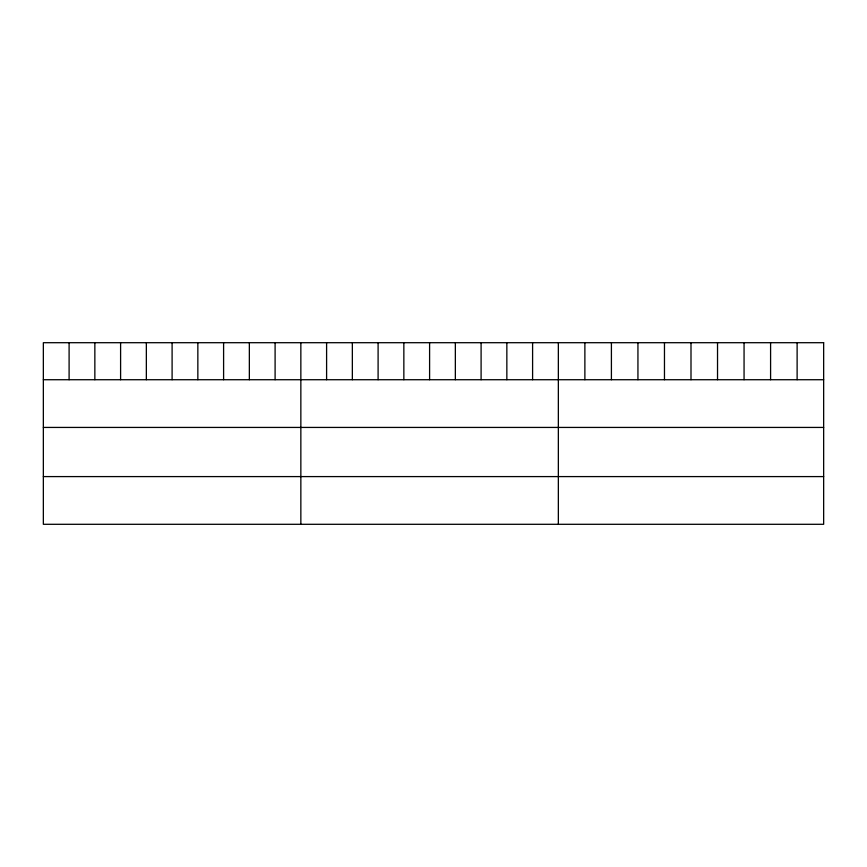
<?xml version="1.0" encoding="UTF-8"?>
<svg xmlns="http://www.w3.org/2000/svg" width="867" height="867" viewBox="0 0 867 867"><rect width="100%" height="100%" fill="white"/><g stroke="black" fill="none" stroke-linecap="round" stroke-linejoin="round"><path stroke-width="1.3" d="M43.35 379.724L823.65 379.724M43.35 427.431L823.65 427.431M43.35 476.59L823.65 476.59M797.12 342.703L797.12 379.724M770.59 342.703L770.59 379.724M744.059 342.703L744.059 379.724M717.529 342.703L717.529 379.724M690.999 342.703L690.999 379.724M664.469 342.703L664.469 379.724M637.939 342.703L637.939 379.724M611.408 342.703L611.408 379.724M584.878 342.703L584.878 379.724M558.348 342.703L558.348 524.297M532.598 342.703L532.598 379.724M506.848 342.703L506.848 379.724M481.098 342.703L481.098 379.724M455.348 342.703L455.348 379.724M429.598 342.703L429.598 379.724M403.849 342.703L403.849 379.724M378.099 342.703L378.099 379.724M352.349 342.703L352.349 379.724M326.599 342.703L326.599 379.724M300.849 342.703L300.849 524.297M275.099 342.703L275.099 379.724M249.349 342.703L249.349 379.724M223.599 342.703L223.599 379.724M197.849 342.703L197.849 379.724M172.1 342.703L172.1 379.724M146.35 342.703L146.35 379.724M120.6 342.703L120.6 379.724M94.85 342.703L94.85 379.724M69.1 342.703L69.1 379.724M823.65 342.703L43.35 342.703L43.35 524.297L823.65 524.297L823.65 342.703"/></g></svg>
